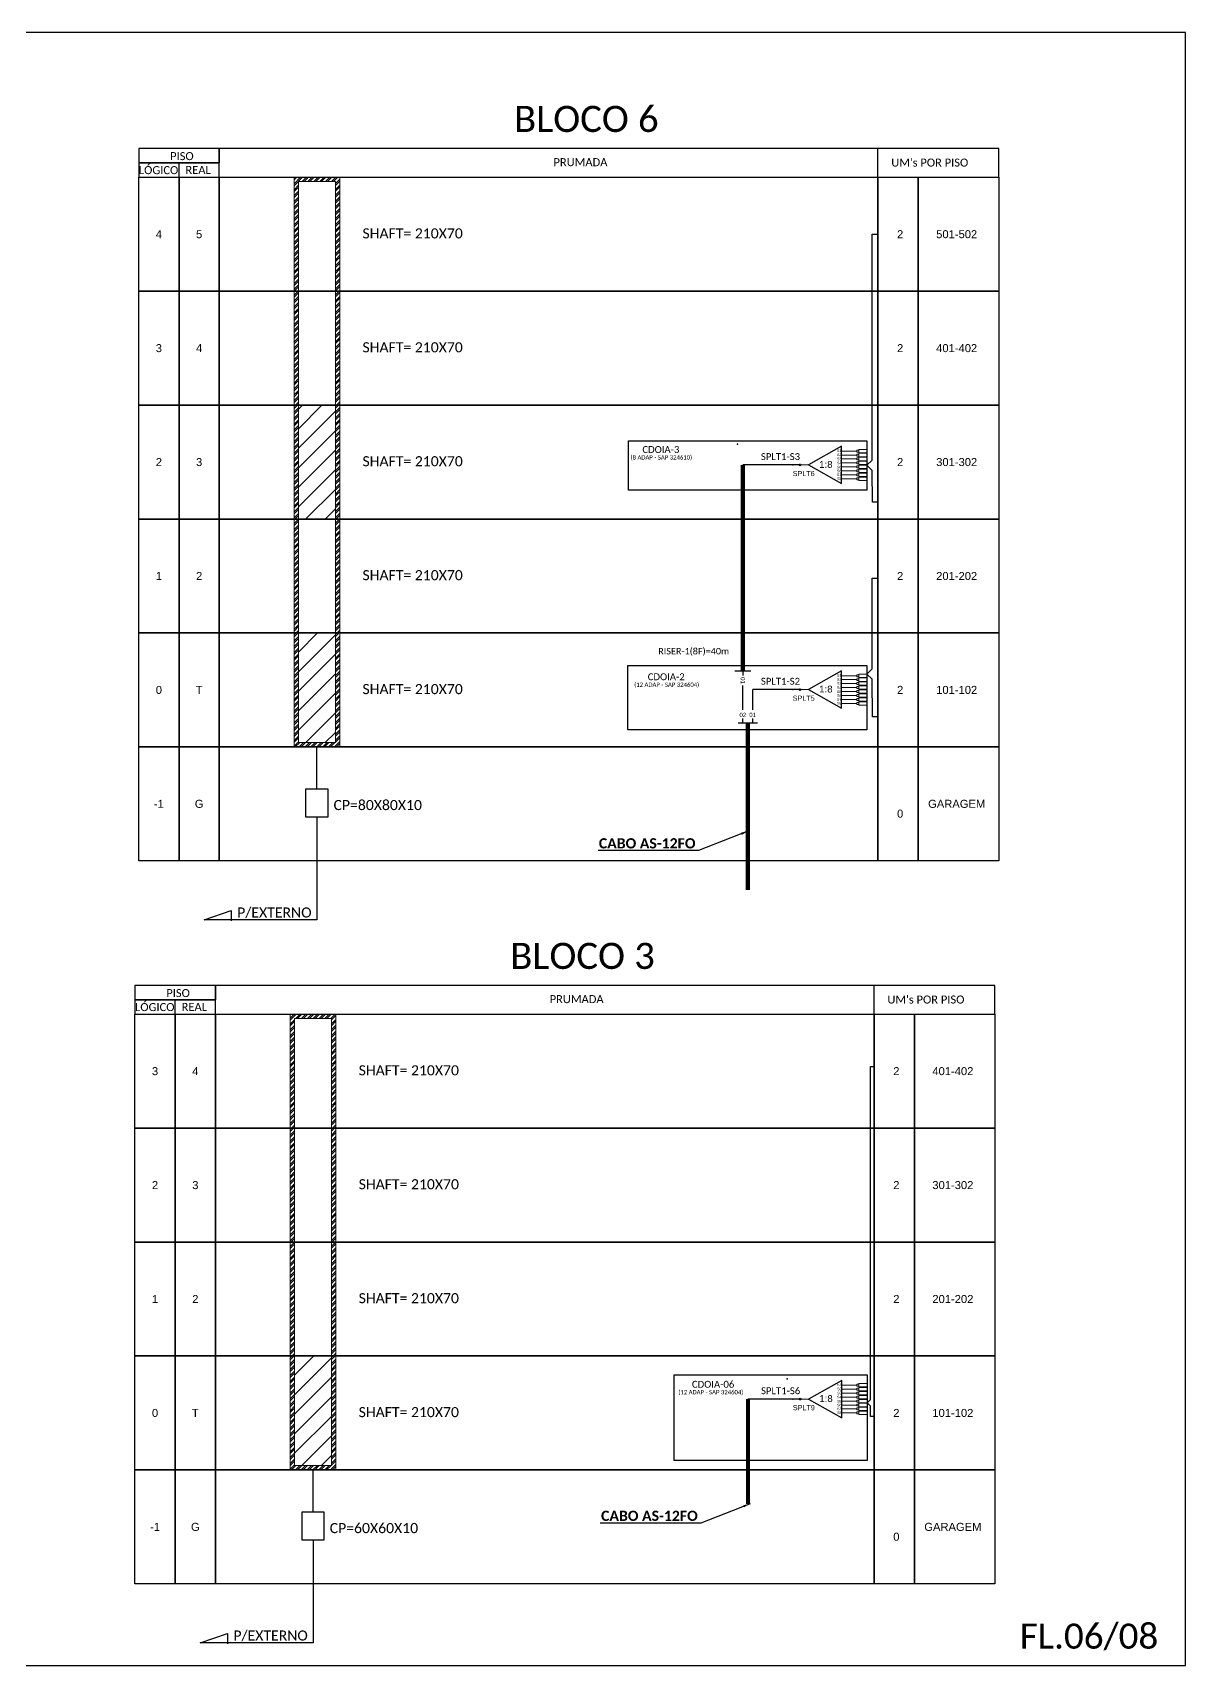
# Model space of a CAD drawing. Header units: inches. Extents: x 10034 to 13570, y 6729 to 9325.
# Drawn here: x 13151 to 13570, y 8039 to 8633 of the extents above; entities that cross this region are included whole.
import ezdxf
from ezdxf.enums import TextEntityAlignment as Align

# ---------------------------------------------------------------- set-up
doc = ezdxf.new("R2010")
doc.units = ezdxf.units.IN
doc.header["$MEASUREMENT"] = 0
doc.layers.add('Uifilar numeracao sangria', color=7, linetype='Continuous')
doc.styles.add('ARIAL', font='arial.ttf')
doc.styles.add('WMF-Calibri0', font='CALIBRI.TTF')
doc.styles.add('WMF-Calibri1', font='CALIBRIB.TTF')
doc.dimstyles.new('ISO-25', dxfattribs={"dimtxt": 2.5, "dimasz": 2.5, "dimexe": 1.25, "dimexo": 0.625, "dimtad": 1, "dimtxsty": 'Standard', "dimcen": 2.5, "dimadec": 0, "dimazin": 0, "dimtfac": 1, "dimtmove": 0, "dimatfit": 3, "dimfxl": 0, "dimarcsym": 0})

# ---------------------------------------------------------------- blocks, each defined once
blk = doc.blocks.new('SPLITTER_')
blk.add_point((0, 0))
at = {"style": 'ARIAL', "flags": 4}
blk.add_attdef('SPLT', (0, -3.26), '', height=1.5, dxfattribs=at)
blk = doc.blocks.new('SPLT_1-8_SC-APC')
at = {"color": 1}
blk.add_lwpolyline([(-7.37, -2.1), (-17.04, -7.55), (-7.37, -13), (-7.37, -2.1)], dxfattribs=at)
at = {"color": 3, "lineweight": 0}
for points in [[(-2.99, -3.51), (-7.37, -3.51)], [(-7.37, -4.66), (-2.99, -4.66)], [(-2.41, -3.02), (-2.41, -4)], [(-2.41, -3.02), (0, -3.02)], [(-2.41, -4), (0, -4)], [(-2.41, -4.17), (-2.41, -5.16)], [(-2.41, -4.17), (0, -4.17)], [(-7.37, -5.82), (-2.99, -5.82)], [(-7.37, -6.97), (-2.99, -6.97)], [(-7.37, -8.12), (-2.99, -8.12)], [(-7.37, -9.28), (-2.99, -9.28)], [(-2.41, -5.16), (0, -5.16)], [(-2.41, -5.32), (-2.41, -6.31)], [(-2.41, -5.32), (0, -5.32)], [(-2.41, -6.31), (0, -6.31)], [(-2.41, -6.48), (-2.41, -7.46)], [(-2.41, -6.48), (0, -6.48)], [(-2.41, -7.46), (0, -7.46)], [(-2.41, -7.63), (-2.41, -8.62)], [(-2.41, -7.63), (0, -7.63)], [(-2.41, -8.62), (0, -8.62)], [(-2.41, -8.78), (-2.41, -9.77)], [(-2.41, -8.78), (0, -8.78)], [(-7.37, -10.43), (-2.99, -10.43)], [(-7.37, -11.58), (-2.99, -11.58)], [(-2.41, -9.77), (0, -9.77)], [(-2.41, -9.94), (-2.41, -10.92)], [(-2.41, -9.94), (0, -9.94)], [(-2.41, -10.92), (0, -10.92)], [(-2.41, -11.09), (-2.41, -12.08)], [(-2.41, -11.09), (0, -11.09)], [(-2.41, -12.08), (0, -12.08)]]:
    blk.add_lwpolyline(points, dxfattribs=at)
for points in [[(-2.99, -3.22), (-2.41, -3.22), (-2.41, -3.8), (-2.99, -3.8)], [(-2.99, -4.38), (-2.41, -4.38), (-2.41, -4.95), (-2.99, -4.95)], [(-2.99, -5.53), (-2.41, -5.53), (-2.41, -6.1), (-2.99, -6.1)], [(-2.99, -6.68), (-2.41, -6.68), (-2.41, -7.26), (-2.99, -7.26)], [(-2.99, -7.84), (-2.41, -7.84), (-2.41, -8.41), (-2.99, -8.41)], [(-2.99, -8.99), (-2.41, -8.99), (-2.41, -9.56), (-2.99, -9.56)], [(-2.99, -10.14), (-2.41, -10.14), (-2.41, -10.72), (-2.99, -10.72)], [(-2.99, -11.3), (-2.41, -11.3), (-2.41, -11.87), (-2.99, -11.87)]]:
    blk.add_lwpolyline(points, close=True, dxfattribs=at)
at = {"color": 1, "lineweight": 0}
blk.add_lwpolyline([(-17.04, -7.55), (-19.26, -7.55)], dxfattribs=at)
at = {"color": 1, "style": 'ARIAL'}
for s, height, p in [('S1', 0.75, (-8.74, -3.78)), ('S2', 0.75, (-8.74, -4.97)), ('1:8', 2, (-13.91, -8.4)), ('S3', 0.75, (-8.74, -6.18)), ('S4', 0.75, (-8.74, -7.36)), ('S5', 0.75, (-8.74, -8.57)), ('S6', 0.75, (-8.74, -9.69)), ('S7', 0.75, (-8.74, -10.78)), ('S8', 0.75, (-8.74, -11.9))]:
    blk.add_text(s, height=height, dxfattribs=at).set_placement(p)
blk = doc.blocks.new('A$C415C251F')
at = {"color": 3}
blk.add_point((0, 0), dxfattribs=at)
blk = doc.blocks.new('LEG_CDOIA8_C-SPLT_DIR')
at = {"color": 3}
blk.add_blockref('A$C415C251F', (0, 0), dxfattribs=at)
at = {"color": 1, "style": 'WMF-Calibri0', "flags": 4}
blk.add_attdef('CDO', (-26.84, -2.61), '', height=2, dxfattribs=at)
blk.add_attdef('MODELO', text='', height=1.5, dxfattribs=at).set_placement((-22.23, -4.54), align=Align.CENTER)
at = {"style": 'ARIAL', "flags": 4}
blk.add_attdef('SPLITAGEM', text='', height=1.5, dxfattribs=at).set_placement((-18.36, -12.59), align=Align.CENTER)

msp = doc.modelspace()

# ---------------------------------------------------------------- hatches: boundary and pattern name
h = msp.add_hatch()
h.set_pattern_fill('ANSI32', color=3, scale=0.158226)
h.set_pattern_definition([(45, (1158.7919, 12038.4884), (-1.06568318, 1.06568318), []), (45, (1159.5023, 12038.4884), (-1.06568318, 1.06568318), [])])
h.paths.add_polyline_path([(13246.22, 8579.99), (13262.83, 8579.99), (13262.83, 8372.75), (13246.22, 8372.75)])
h.paths.add_polyline_path([(13247.8, 8578.41), (13261.25, 8578.41), (13261.25, 8374.34), (13247.8, 8374.34)], flags=16)
h = msp.add_hatch()
h.set_pattern_fill('ANSI31', color=1, scale=1.582261)
h.set_pattern_definition([(45, (-3400.739, -3932.811), (-3.5522773, 3.5522773), [])])
h.paths.add_polyline_path([(13261.25, 8497.1), (13247.8, 8497.1), (13247.8, 8455.65), (13261.25, 8455.65)])
h = msp.add_hatch(color=3)
h.dxf.hatch_style = 1
edge = h.paths.add_edge_path()
edge.add_arc((13430.26, 8475.33), 0.32, 0, 360)
h = msp.add_hatch(color=3)
h.dxf.hatch_style = 1
edge = h.paths.add_edge_path()
edge.add_arc((13430.26, 8475.33), 0.32, 0, 360)
h = msp.add_hatch()
h.set_pattern_fill('ANSI31', color=1, scale=1.582261)
h.set_pattern_definition([(45, (-3400.739, -4014.1234), (-3.5522773, 3.5522773), [])])
h.paths.add_polyline_path([(13261.25, 8414.2), (13247.8, 8414.2), (13247.8, 8374.34), (13261.25, 8374.34)])
h = msp.add_hatch(color=3)
h.dxf.hatch_style = 1
edge = h.paths.add_edge_path()
edge.add_arc((13430.26, 8393.6), 0.32, 0, 360)
h = msp.add_hatch(color=3)
h.dxf.hatch_style = 1
edge = h.paths.add_edge_path()
edge.add_arc((13430.26, 8393.6), 0.32, 0, 360)
h = msp.add_hatch()
h.set_pattern_fill('ANSI32', color=3, scale=0.158226)
h.set_pattern_definition([(45, (1157.4033, 11775.438), (-1.06568318, 1.06568318), []), (45, (1158.1138, 11775.438), (-1.06568318, 1.06568318), [])])
h.paths.add_polyline_path([(13244.83, 8275.49), (13261.45, 8275.49), (13261.45, 8109.7), (13244.83, 8109.7)])
h.paths.add_polyline_path([(13246.41, 8273.91), (13259.86, 8273.91), (13259.86, 8111.29), (13246.41, 8111.29)], flags=16)
h = msp.add_hatch()
h.set_pattern_fill('ANSI31', color=1, scale=1.582261)
h.set_pattern_definition([(45, (-3402.1274, -4277.1737), (-3.5522773, 3.5522773), [])])
h.paths.add_polyline_path([(13259.86, 8151.15), (13246.41, 8151.15), (13246.41, 8111.29), (13259.86, 8111.29)])
h = msp.add_hatch(color=3)
h.dxf.hatch_style = 1
edge = h.paths.add_edge_path()
edge.add_arc((13430.32, 8135.47), 0.32, 0, 360)
h = msp.add_hatch(color=3)
h.dxf.hatch_style = 1
edge = h.paths.add_edge_path()
edge.add_arc((13430.32, 8135.47), 0.32, 0, 360)

# ---------------------------------------------------------------- linework, layer by layer
for points in [[(12731.87, 8038.59), (13570.43, 8038.59), (13570.43, 8632.59), (12731.87, 8632.59), (12731.87, 8038.59)], [(13219.03, 8579.99), (13502.58, 8579.99), (13502.58, 8590.4), (13219.03, 8590.4), (13219.03, 8590.4), (13219.03, 8585.2)], [(13458.61, 8579.99), (13458.61, 8590.4)], [(13204.39, 8579.99), (13204.39, 8585.2)], [(13254.53, 8357.5), (13254.53, 8372.77)], [(13203, 8275.49), (13203, 8280.7)], [(13217.65, 8275.49), (13501.19, 8275.49), (13501.19, 8285.9), (13217.65, 8285.9), (13217.65, 8285.9), (13217.65, 8280.7)], [(13457.22, 8275.49), (13457.22, 8285.9)], [(13253.14, 8094.45), (13253.14, 8109.72)]]:
    msp.add_lwpolyline(points)
for points in [[(13189.74, 8585.2), (13219.03, 8585.2), (13219.03, 8590.4), (13189.74, 8590.4)], [(13189.74, 8579.99), (13219.03, 8579.99), (13219.03, 8585.2), (13189.74, 8585.2)], [(13250.55, 8357.5), (13258.51, 8357.5), (13258.51, 8347.14), (13250.55, 8347.14)], [(13188.35, 8280.7), (13217.65, 8280.7), (13217.65, 8285.9), (13188.35, 8285.9)], [(13188.35, 8275.49), (13217.65, 8275.49), (13217.65, 8280.7), (13188.35, 8280.7)], [(13249.16, 8094.45), (13257.12, 8094.45), (13257.12, 8084.09), (13249.16, 8084.09)]]:
    msp.add_lwpolyline(points, close=True)
at = {"color": 0}
for points in [[(13189.74, 8579.99), (13204.39, 8579.99), (13204.39, 8538.54), (13189.74, 8538.54)], [(13204.39, 8579.99), (13219.03, 8579.99), (13219.03, 8538.54), (13204.39, 8538.54)], [(13219.03, 8579.99), (13458.63, 8579.99), (13458.63, 8538.54), (13219.03, 8538.54)], [(13458.63, 8579.99), (13473.28, 8579.99), (13473.28, 8538.54), (13458.63, 8538.54)], [(13473.28, 8579.99), (13502.58, 8579.99), (13502.58, 8538.54), (13473.28, 8538.54)], [(13189.74, 8538.54), (13204.39, 8538.54), (13204.39, 8497.1), (13189.74, 8497.1)], [(13204.39, 8538.54), (13219.03, 8538.54), (13219.03, 8497.1), (13204.39, 8497.1)], [(13219.03, 8538.54), (13458.63, 8538.54), (13458.63, 8497.1), (13219.03, 8497.1)], [(13458.63, 8538.54), (13473.28, 8538.54), (13473.28, 8497.1), (13458.63, 8497.1)], [(13473.28, 8538.54), (13502.58, 8538.54), (13502.58, 8497.1), (13473.28, 8497.1)], [(13189.74, 8497.1), (13204.39, 8497.1), (13204.39, 8455.65), (13189.74, 8455.65)], [(13204.39, 8497.1), (13219.03, 8497.1), (13219.03, 8455.65), (13204.39, 8455.65)], [(13219.03, 8497.1), (13458.63, 8497.1), (13458.63, 8455.65), (13219.03, 8455.65)], [(13458.63, 8497.1), (13473.28, 8497.1), (13473.28, 8455.65), (13458.63, 8455.65)], [(13473.28, 8497.1), (13502.58, 8497.1), (13502.58, 8455.65), (13473.28, 8455.65)], [(13189.74, 8455.65), (13204.39, 8455.65), (13204.39, 8414.2), (13189.74, 8414.2)], [(13204.39, 8455.65), (13219.03, 8455.65), (13219.03, 8414.2), (13204.39, 8414.2)], [(13219.03, 8455.65), (13458.63, 8455.65), (13458.63, 8414.2), (13219.03, 8414.2)], [(13458.63, 8455.65), (13473.28, 8455.65), (13473.28, 8414.2), (13458.63, 8414.2)], [(13473.28, 8455.65), (13502.58, 8455.65), (13502.58, 8414.2), (13473.28, 8414.2)], [(13189.74, 8414.2), (13204.39, 8414.2), (13204.39, 8372.75), (13189.74, 8372.75)], [(13204.39, 8414.2), (13219.03, 8414.2), (13219.03, 8372.75), (13204.39, 8372.75)], [(13219.03, 8414.2), (13458.63, 8414.2), (13458.63, 8372.75), (13219.03, 8372.75)], [(13458.63, 8414.2), (13473.28, 8414.2), (13473.28, 8372.75), (13458.63, 8372.75)], [(13473.28, 8414.2), (13502.58, 8414.2), (13502.58, 8372.75), (13473.28, 8372.75)], [(13189.74, 8372.75), (13204.39, 8372.75), (13204.39, 8331.31), (13189.74, 8331.31)], [(13204.39, 8372.75), (13219.03, 8372.75), (13219.03, 8331.31), (13204.39, 8331.31)], [(13219.03, 8372.75), (13458.63, 8372.75), (13458.63, 8331.31), (13219.03, 8331.31)], [(13458.63, 8372.75), (13473.28, 8372.75), (13473.28, 8331.31), (13458.63, 8331.31)], [(13473.28, 8372.75), (13502.58, 8372.75), (13502.58, 8331.31), (13473.28, 8331.31)], [(13188.35, 8275.49), (13203, 8275.49), (13203, 8234.05), (13188.35, 8234.05)], [(13203, 8275.49), (13217.65, 8275.49), (13217.65, 8234.05), (13203, 8234.05)], [(13217.65, 8275.49), (13457.25, 8275.49), (13457.25, 8234.05), (13217.65, 8234.05)], [(13457.25, 8275.49), (13471.89, 8275.49), (13471.89, 8234.05), (13457.25, 8234.05)], [(13471.89, 8275.49), (13501.19, 8275.49), (13501.19, 8234.05), (13471.89, 8234.05)], [(13188.35, 8234.05), (13203, 8234.05), (13203, 8192.6), (13188.35, 8192.6)], [(13203, 8234.05), (13217.65, 8234.05), (13217.65, 8192.6), (13203, 8192.6)], [(13217.65, 8234.05), (13457.25, 8234.05), (13457.25, 8192.6), (13217.65, 8192.6)], [(13457.25, 8234.05), (13471.89, 8234.05), (13471.89, 8192.6), (13457.25, 8192.6)], [(13471.89, 8234.05), (13501.19, 8234.05), (13501.19, 8192.6), (13471.89, 8192.6)], [(13188.35, 8192.6), (13203, 8192.6), (13203, 8151.15), (13188.35, 8151.15)], [(13203, 8192.6), (13217.65, 8192.6), (13217.65, 8151.15), (13203, 8151.15)], [(13217.65, 8192.6), (13457.25, 8192.6), (13457.25, 8151.15), (13217.65, 8151.15)], [(13457.25, 8192.6), (13471.89, 8192.6), (13471.89, 8151.15), (13457.25, 8151.15)], [(13471.89, 8192.6), (13501.19, 8192.6), (13501.19, 8151.15), (13471.89, 8151.15)], [(13188.35, 8151.15), (13203, 8151.15), (13203, 8109.7), (13188.35, 8109.7)], [(13203, 8151.15), (13217.65, 8151.15), (13217.65, 8109.7), (13203, 8109.7)], [(13217.65, 8151.15), (13457.25, 8151.15), (13457.25, 8109.7), (13217.65, 8109.7)], [(13457.25, 8151.15), (13471.89, 8151.15), (13471.89, 8109.7), (13457.25, 8109.7)], [(13471.89, 8151.15), (13501.19, 8151.15), (13501.19, 8109.7), (13471.89, 8109.7)], [(13188.35, 8109.7), (13203, 8109.7), (13203, 8068.26), (13188.35, 8068.26)], [(13203, 8109.7), (13217.65, 8109.7), (13217.65, 8068.26), (13203, 8068.26)], [(13217.65, 8109.7), (13457.25, 8109.7), (13457.25, 8068.26), (13217.65, 8068.26)], [(13457.25, 8109.7), (13471.89, 8109.7), (13471.89, 8068.26), (13457.25, 8068.26)], [(13471.89, 8109.7), (13501.19, 8109.7), (13501.19, 8068.26), (13471.89, 8068.26)]]:
    msp.add_lwpolyline(points, close=True, dxfattribs=at)
at = {"color": 2, "lineweight": 0}
for points in [[(13246.22, 8579.99), (13262.83, 8579.99), (13262.83, 8372.75), (13246.22, 8372.75)], [(13247.8, 8578.41), (13261.25, 8578.41), (13261.25, 8374.34), (13247.8, 8374.34)], [(13244.83, 8275.49), (13261.45, 8275.49), (13261.45, 8109.7), (13244.83, 8109.7)], [(13246.41, 8273.91), (13259.86, 8273.91), (13259.86, 8111.29), (13246.41, 8111.29)]]:
    msp.add_lwpolyline(points, close=True, dxfattribs=at)
at = {"color": 3}
for points in [[(13456.57, 8479.33), (13456.57, 8559.27), (13458.63, 8559.27)], [(13456.57, 8473.35), (13454.62, 8475.23), (13456.57, 8477.11), (13456.57, 8477.11), (13456.57, 8479.33)], [(13429.94, 8475.33), (13409.48, 8475.33)], [(13458.63, 8461.83), (13456.58, 8461.83), (13456.57, 8473.35)], [(13456.58, 8383.68), (13456.57, 8397.37), (13454.62, 8399.25), (13456.57, 8401.14), (13456.57, 8401.14), (13456.57, 8432.04)], [(13456.57, 8432.04), (13456.57, 8434.11), (13458.63, 8434.11)], [(13429.94, 8393.6), (13413.07, 8393.6)], [(13413.07, 8386.19), (13413.07, 8393.6)], [(13413.07, 8381.35), (13413.07, 8383.04)], [(13458.63, 8383.68), (13456.58, 8383.68)], [(13455.92, 8220.46), (13455.92, 8256.45), (13457.25, 8256.45)], [(13455.93, 8135.34), (13455.92, 8220.46)], [(13430, 8135.47), (13411.34, 8135.47)], [(13455.93, 8129.15), (13455.93, 8132.93), (13454.67, 8134.14), (13455.93, 8135.34), (13455.93, 8135.34), (13455.93, 8137.58)], [(13457.25, 8129.16), (13455.93, 8129.15), (13455.93, 8132.93)]]:
    msp.add_lwpolyline(points, dxfattribs=at)
at = {"color": 1}
for points in [[(13367.88, 8484.1), (13454.62, 8484.1), (13454.62, 8466.15), (13367.88, 8466.15)], [(13367.61, 8402.37), (13454.62, 8402.37), (13454.62, 8378.99), (13367.61, 8378.99)], [(13384.55, 8144.24), (13454.67, 8144.24), (13454.67, 8113.11), (13384.55, 8113.11)]]:
    msp.add_lwpolyline(points, close=True, dxfattribs=at)
at = {"color": 5, "const_width": 1.5}
msp.add_lwpolyline([(13409.48, 8400.4), (13409.48, 8475.33)], dxfattribs=at)
at = {"color": 5}
for points in [[(13429.94, 8475.33), (13430.26, 8475.33)], [(13406.53, 8400.4), (13412.44, 8400.4)], [(13409.48, 8400.4), (13409.48, 8398.69)], [(13429.94, 8393.6), (13430.26, 8393.6)], [(13430, 8135.47), (13430.32, 8135.47)]]:
    msp.add_lwpolyline(points, dxfattribs=at)
at = {"color": 2}
for points in [[(13409.47, 8386.19), (13409.47, 8395.04)], [(13409.51, 8381.35), (13409.51, 8383.04)]]:
    msp.add_lwpolyline(points, dxfattribs=at)
at = {"color": 1}
for points in [[(13411.29, 8381.35), (13407.73, 8381.35)], [(13414.85, 8381.35), (13411.29, 8381.35)]]:
    msp.add_lwpolyline(points, dxfattribs=at)
at = {"color": 1, "const_width": 1.5}
for points in [[(13411.29, 8381.35), (13411.29, 8320.62)], [(13411.34, 8135.47), (13411.34, 8097.3)]]:
    msp.add_lwpolyline(points, dxfattribs=at)
at = {"color": 3}
for centre in [(13430.26, 8475.33), (13430.26, 8475.33), (13430.26, 8393.6), (13430.26, 8393.6), (13430.32, 8135.47), (13430.32, 8135.47)]:
    msp.add_circle(centre, 0.32, dxfattribs=at)
at = {"layer": 'Uifilar numeracao sangria', "color": 0, "ltscale": 2}
for points in [[(13254.53, 8347.14), (13254.53, 8309.85), (13213.5, 8309.85), (13223.41, 8313.25), (13223.39, 8309.5)], [(13253.14, 8084.09), (13253.14, 8046.8), (13212.11, 8046.8), (13222.02, 8050.2), (13222, 8046.45)]]:
    msp.add_lwpolyline(points, dxfattribs=at)

# ---------------------------------------------------------------- block references
at = {"color": 1}
ref = msp.add_blockref('LEG_CDOIA8_C-SPLT_DIR', (13407.56, 8482.94), dxfattribs=dict(at, xscale=1.247999999998865, yscale=1.247999999998865, zscale=1.247999999998865))
ref.add_attrib('CDO', 'CDOIA-3', (13372.94, 8479.68), dxfattribs={"color": 1, "height": 2.496, "style": 'WMF-Calibri0'})
ref.add_attrib('MODELO', '(8 ADAP - SAP 324610)', dxfattribs={"color": 1, "height": 1.56, "style": 'WMF-Calibri0'}).set_placement((13379.82, 8477.28), align=Align.CENTER)
at = {"color": 3, "xscale": 1.247999999998865, "yscale": 1.247999999998865, "zscale": 1.247999999998865}
for p in [(13454.62, 8484.75), (13454.62, 8403.02), (13454.67, 8144.89)]:
    msp.add_blockref('SPLT_1-8_SC-APC', p, dxfattribs=at)
ref = msp.add_blockref('SPLITTER_', (13427.61, 8475.33), dxfattribs=dict(xscale=1.247999999998865, yscale=1.247999999998865, zscale=1.247999999998865))
ref.add_attrib('SPLT', 'SPLT6', (13427.61, 8471.26), dxfattribs={"height": 1.872, "style": 'ARIAL'})
at = {"color": 1}
ref = msp.add_blockref('LEG_CDOIA8_C-SPLT_DIR', (13409.52, 8400.25), dxfattribs=dict(at, xscale=1.247999999998865, yscale=1.247999999998865, zscale=1.247999999998865))
ref.add_attrib('CDO', 'CDOIA-2', (13374.89, 8397), dxfattribs={"color": 1, "height": 2.496, "style": 'WMF-Calibri0'})
ref.add_attrib('MODELO', '(12 ADAP - SAP 324604)', dxfattribs={"color": 1, "height": 1.56, "style": 'WMF-Calibri0'}).set_placement((13381.77, 8394.59), align=Align.CENTER)
ref = msp.add_blockref('SPLITTER_', (13427.61, 8393.6), dxfattribs=dict(xscale=1.247999999998865, yscale=1.247999999998865, zscale=1.247999999998865))
ref.add_attrib('SPLT', 'SPLT5', (13427.61, 8389.53), dxfattribs={"height": 1.872, "style": 'ARIAL'})
ref = msp.add_blockref('LEG_CDOIA8_C-SPLT_DIR', (13425.57, 8142.86), dxfattribs=dict(at, xscale=1.247999999998865, yscale=1.247999999998865, zscale=1.247999999998865))
ref.add_attrib('CDO', 'CDOIA-06', (13390.95, 8139.6), dxfattribs={"color": 1, "height": 2.496, "style": 'WMF-Calibri0'})
ref.add_attrib('MODELO', '(12 ADAP - SAP 324604)', dxfattribs={"color": 1, "height": 1.56, "style": 'WMF-Calibri0'}).set_placement((13397.83, 8137.2), align=Align.CENTER)
ref = msp.add_blockref('SPLITTER_', (13427.67, 8135.47), dxfattribs=dict(xscale=1.247999999998865, yscale=1.247999999998865, zscale=1.247999999998865))
ref.add_attrib('SPLT', 'SPLT9', (13427.67, 8131.4), dxfattribs={"height": 1.872, "style": 'ARIAL'})

# ---------------------------------------------------------------- texts
at = {"style": 'WMF-Calibri0'}
for s, height, p in [('BLOCO 6', 9.494, (13326.24, 8596.46)), ('  LÓGICO', 2.911, (13187.73, 8581.12)), ('     PISO', 2.911, (13196.02, 8586.22)), ('    REAL', 2.911, (13202.62, 8581.19)), ('PRUMADA', 2.911, (13340.59, 8584.02)), ("UM's POR PISO", 2.9114, (13463.46, 8583.87)), ('SHAFT= 210X70', 3.6661, (13271.12, 8557.73)), ('SHAFT= 210X70', 3.6661, (13271.12, 8516.29)), ('SHAFT= 210X70', 3.6661, (13271.12, 8474.84)), ('SHAFT= 210X70', 3.6661, (13271.12, 8433.39)), ('SHAFT= 210X70', 3.6661, (13271.12, 8391.94)), ('BLOCO 3', 9.494, (13324.85, 8291.96)), ('  LÓGICO', 2.911, (13186.35, 8276.62)), ('     PISO', 2.911, (13194.63, 8281.72)), ('PRUMADA', 2.911, (13339.2, 8279.52)), ("UM's POR PISO", 2.9114, (13462.07, 8279.37)), ('    REAL', 2.911, (13201.23, 8276.69)), ('SHAFT= 210X70', 3.6661, (13269.73, 8253.24)), ('SHAFT= 210X70', 3.6661, (13269.73, 8211.79)), ('SHAFT= 210X70', 3.6661, (13269.73, 8170.34)), ('SHAFT= 210X70', 3.6661, (13269.73, 8128.89))]:
    msp.add_text(s, height=height, dxfattribs=at).set_placement(p)
at = {"color": 0, "style": 'ARIAL'}
for s, height, p in [('4', 2.91, (13197.06, 8559.27)), ('5', 2.91, (13211.71, 8559.27)), ('2', 2.91, (13466.7, 8559.27)), ('501-502', 2.911, (13487.26, 8559.27)), ('3', 2.91, (13197.06, 8517.82)), ('4', 2.91, (13211.71, 8517.82)), ('2', 2.91, (13466.7, 8517.82)), ('401-402', 2.911, (13487.26, 8517.82)), ('2', 2.91, (13197.06, 8476.37)), ('3', 2.91, (13211.71, 8476.37)), ('2', 2.91, (13466.7, 8476.37)), ('301-302', 2.911, (13487.26, 8476.37)), ('1', 2.91, (13197.06, 8434.92)), ('2', 2.91, (13211.71, 8434.92)), ('2', 2.91, (13466.7, 8434.92)), ('201-202', 2.911, (13487.26, 8434.92)), ('0', 2.91, (13197.06, 8393.48)), ('T', 2.91, (13211.71, 8393.48)), ('2', 2.91, (13466.7, 8393.48)), ('101-102', 2.911, (13487.26, 8393.48)), ('-1', 2.911, (13197.06, 8352.03)), ('G', 2.91, (13211.71, 8352.03)), ('GARAGEM', 2.911, (13487.26, 8352.03)), ('0', 2.91, (13466.7, 8348.45)), ('3', 2.91, (13195.67, 8254.77)), ('4', 2.91, (13210.32, 8254.77)), ('2', 2.91, (13465.32, 8254.77)), ('401-402', 2.911, (13485.87, 8254.77)), ('2', 2.91, (13195.67, 8213.32)), ('3', 2.91, (13210.32, 8213.32)), ('2', 2.91, (13465.32, 8213.32)), ('301-302', 2.911, (13485.87, 8213.32)), ('1', 2.91, (13195.67, 8171.87)), ('2', 2.91, (13210.32, 8171.87)), ('2', 2.91, (13465.32, 8171.87)), ('201-202', 2.911, (13485.87, 8171.87)), ('0', 2.91, (13195.67, 8130.43)), ('T', 2.91, (13210.32, 8130.43)), ('2', 2.91, (13465.32, 8130.43)), ('101-102', 2.911, (13485.87, 8130.43)), ('-1', 2.911, (13195.67, 8088.98)), ('G', 2.91, (13210.32, 8088.98)), ('GARAGEM', 2.911, (13485.87, 8088.98)), ('0', 2.91, (13465.32, 8085.4))]:
    msp.add_text(s, height=height, dxfattribs=at).set_placement(p, align=Align.MIDDLE_CENTER)
at = {"color": 3, "style": 'WMF-Calibri0'}
for s, p in [('SPLT1-S3', (13416.04, 8477.11)), ('SPLT1-S2', (13416.04, 8395.38)), ('SPLT1-S6', (13416.1, 8137.25))]:
    msp.add_text(s, height=2.496, dxfattribs=at).set_placement(p)
at = {"color": 5, "style": 'WMF-Calibri0'}
msp.add_text('RISER-1(8F)=40m', height=2.3699, dxfattribs=at).set_placement((13378.7, 8406.38))
at = {"style": 'ARIAL'}
msp.add_text('01', height=1.56, rotation=270, dxfattribs=at).set_placement((13409.48, 8396.9), align=Align.MIDDLE_CENTER)
for s, p in [('02', (13409.47, 8384.38)), ('01', (13413.04, 8384.38))]:
    msp.add_text(s, height=1.56, dxfattribs=at).set_placement(p, align=Align.MIDDLE_CENTER)
at = {"color": 0, "style": 'WMF-Calibri0'}
for s, height, p in [('CP=80X80X10', 3.6661, (13260.6, 8349.75)), ('P/EXTERNO', 3.666, (13225.54, 8310.67)), ('CP=60X60X10', 3.6661, (13259.21, 8086.7)), ('P/EXTERNO', 3.666, (13224.16, 8047.62))]:
    msp.add_text(s, height=height, dxfattribs=at).set_placement(p)
at = {"color": 1, "ltscale": 8, "style": 'WMF-Calibri1'}
for p in [(13357.1, 8335.8), (13357.91, 8091.14)]:
    msp.add_text('CABO AS-12FO', height=3.7192, dxfattribs=at).set_placement(p)
at = {"color": 7, "linetype": 'Continuous', "style": 'WMF-Calibri0'}
msp.add_text('FL.06/08', height=9.118, dxfattribs=at).set_placement((13510.19, 8044.67))

# ---------------------------------------------------------------- leaders
at = {"color": 1, "ltscale": 8}
for points in [[(13411.29, 8342.05), (13393.38, 8335.02), (13356.8, 8335.02)], [(13412.1, 8097.39), (13394.19, 8090.36), (13357.61, 8090.36)]]:
    msp.add_leader(points, dimstyle='ISO-25', override={"dimtad": 0}, dxfattribs=at)

doc.saveas('drawing.dxf')
